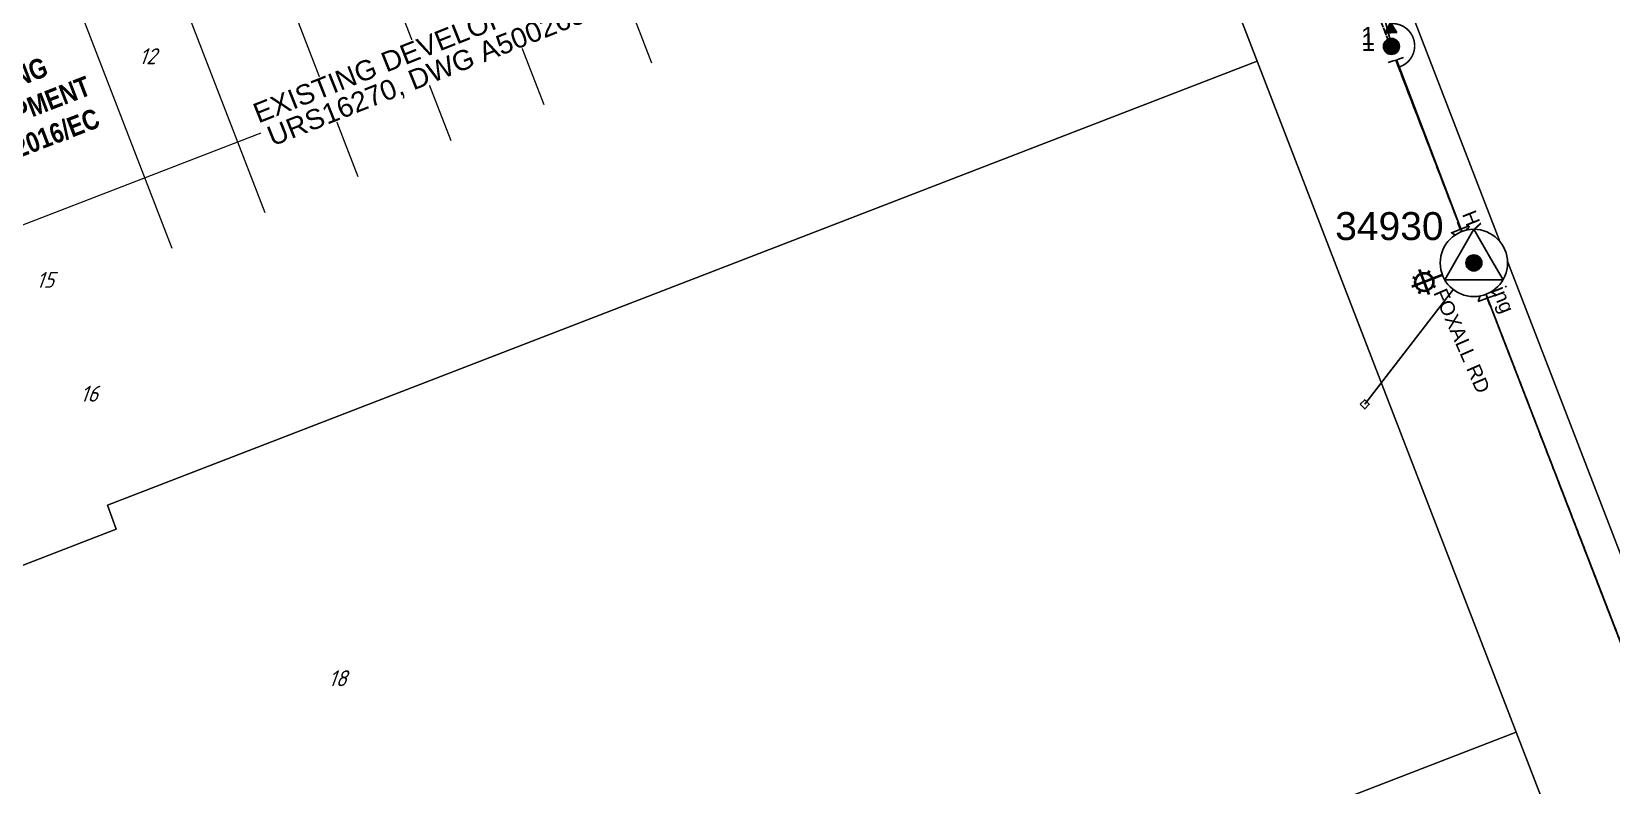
# Model space of a CAD drawing. Header units: metres. Extents: x 310412 to 311596, y 6269899 to 6270937.
# Drawn here: x 310817.1 to 311015.2, y 6270252.4 to 6270346.9 of the extents above; entities that cross this region are included whole.
import ezdxf
from ezdxf.enums import TextEntityAlignment as Align

# ---------------------------------------------------------------- set-up
doc = ezdxf.new("R2010")
doc.units = ezdxf.units.M
doc.linetypes.add('Cable Exist OH', pattern=[1, 1, 0])
doc.linetypes.add('Dash', pattern=[5, 3, -2])
doc.layers.get('0').update_dxf_attribs({"color": 6})
for name, color, linetype in [('_User D-STAGE', 253, 'Dash'), ('Equip_LV_EXT', 7, 'Continuous'), ('Equip_SP_HV_EXT', 7, 'Continuous'), ('Equip_SP_SL_EXT', 7, 'Continuous'), ('Mains_HV_EXT', 7, 'Continuous'), ('Mains_SL_EXT', 7, 'Continuous'), ('Notes', 7, 'Continuous'), ('Notes_HV_MISC', 7, 'Continuous'), ('Notes_LV_MISC', 7, 'Continuous'), ('Services_SP_EXT', 7, 'Continuous'), ('Span_SP_MISC', 7, 'Continuous'), ('Sub_SP_TR_HV_LV_EXT', 7, 'Continuous'), ('SupportsOH_SP_TR_HV_LV_SL_EXT', 7, 'Continuous')]:
    doc.layers.add(name, color=color, linetype=linetype)
doc.layers.add('_User E-LOT', color=7, linetype='Continuous', lineweight=0, true_color=0x969696)
for name, color, linetype, lineweight in [('Cadastre Developer_SP_EXT', 9, 'Continuous', 5), ('Cadastre Land Parcels_SP_EXT', 9, 'Continuous', 5), ('Cadastre Roads_SP_EXT', 9, 'Continuous', 5)]:
    doc.layers.add(name, color=color, linetype=linetype, lineweight=lineweight)
doc.styles.add('ARIAL', font='arial.ttf', dxfattribs={"height": 2})
doc.styles.add('ARIALBOLD', font='arialbd.ttf')
doc.styles.add('iecARIAL', font='arial.ttf', dxfattribs={"height": 2})
doc.styles.add('ISOCP ITALIC', font='isocp.shx', dxfattribs={"oblique": 20})
doc.styles.add('POLE_LABEL', font='arial.ttf')
doc.styles.get("Standard").update_dxf_attribs({"font": 'arial.ttf'})
doc.linetypes.add('Cable E UG', pattern='A,6,-0.5,["E",Standard,S=1.7,R=0,X=0.5,Y=-1],-2.9', length=9.4)

# ---------------------------------------------------------------- blocks, each defined once
blk = doc.blocks.new('SUB_POLE_EXT')
blk.add_wipeout([(0, 4.22), (0.42, 4.2), (0.83, 4.14), (1.21, 4.05), (1.62, 3.9), (1.99, 3.72), (2.35, 3.51), (2.68, 3.26), (2.99, 2.99), (3.28, 2.66), (3.52, 2.34), (3.76, 1.92), (3.9, 1.62), (4.04, 1.23), (4.18, 0.63), (4.22, 0), (4.18, -0.61), (4.06, -1.15), (3.9, -1.62), (3.58, -2.24), (3.22, -2.73), (2.97, -3.01), (2.68, -3.26), (2.36, -3.5), (2, -3.72), (1.64, -3.89), (1.25, -4.03), (0.82, -4.14), (0.42, -4.2), (0, -4.22), (-0.41, -4.2), (-0.8, -4.15), (-1.21, -4.05), (-1.62, -3.9), (-1.99, -3.73), (-2.35, -3.51), (-2.68, -3.26), (-2.96, -3.02), (-3.23, -2.72), (-3.51, -2.35), (-3.71, -2.01), (-3.91, -1.6), (-4.05, -1.21), (-4.16, -0.76), (-4.22, -0.14), (-4.21, 0.39), (-4.14, 0.83), (-4.03, 1.27), (-3.9, 1.63), (-3.71, 2.02), (-3.5, 2.37), (-3.28, 2.67), (-2.99, 2.99), (-2.68, 3.27), (-2.33, 3.52), (-1.98, 3.73), (-1.63, 3.9), (-1.2, 4.05), (-0.78, 4.15), (-0.4, 4.21)])
blk.add_line((2.16, 0.48), (2.16, 0.48, 0))
blk.add_lwpolyline([(-4.22, 0, 1), (4.22, 0, 1)], format="xyb", close=True)
blk.add_lwpolyline([(2.14, 0.52), (0, 4.22), (-3.66, -2.11), (3.66, -2.11)], close=True)
for tag, height, flags, p in [('ASSET_NUM', 3.5, 8, (2, 2)), ('STREET_CODE', 0.2, 9, (1.5, 0)), ('CONSTRUCTED_VOLTAGE', 0.2, 9, (1.5, -0.2)), ('OPERATING_VOLTAGE', 0.2, 9, (1.5, -0.6)), ('OPERATED_BY', 0.2, 9, (1.5, -0.8)), ('ORIENTATION', 0.2, 9, (1.5, -1.2)), ('OWNED_BY', 0.2, 9, (1.5, -1.4)), ('SECONDARY_VOLTAGE', 0.2, 9, (1.5, -1.6)), ('STATE', 0.2, 9, (1.5, -1.8)), ('SUBSTATION_TYPE', 0.2, 9, (1.5, -2)), ('NO_PHASES', 0.2, 9, (1.5, -0.4)), ('MAINTAINED_BY', 0.2, 9, (1.5, -1)), ('STREETNAME', 0.2, 9, (1.5, -2.8)), ('SUBURB', 0.2, 9, (1.5, -3)), ('Z', 0.2, 1, (1.5, -3.4)), ('USAGE', 0.2, 9, (1.5, -2.2)), ('LEGEND', 0.2, 9, (1.5, -2.4)), ('LOCATION', 0.2, 9, (1.5, -2.6)), ('NOTES', 0.2, 9, (1.5, -3.2))]:
    blk.add_attdef(tag, text='', height=height, dxfattribs=dict(flags=flags)).set_placement(p, align=Align.MIDDLE_LEFT)
blk = doc.blocks.new('LV_OH_LINKS_DISTFUSE_EXT')
for p, q in [((0, 0), (0.96, 0)), ((3.84, 0), (4.8, 0))]:
    blk.add_line(p, q)
blk.add_lwpolyline([(3.84, -1.2), (3.84, 1.2), (0.96, -1.2), (0.96, 1.2)], close=True)
at = {"flags": 9}
for tag, p in [('ACTUAL_STATUS', (0, 0)), ('CONSTRUCTED_VOLTAGE', (0, -0.2)), ('OPERATING_VOLTAGE', (0, -0.6)), ('ORIENTATION', (0, -0.8)), ('OWNED_BY', (0, -1)), ('STATE', (0, -1.2)), ('SWITCH_TYPE', (0, -1.4)), ('NO_PHASES', (0, -0.4)), ('USAGE', (0, -1.6)), ('NOTES', (0, -1.8))]:
    blk.add_attdef(tag, text='', height=0.2, dxfattribs=at).set_placement(p, align=Align.MIDDLE_LEFT)
at = {"flags": 1}
blk.add_attdef('Z', (0, 0), '', height=0.2, dxfattribs=at)
blk = doc.blocks.new('*U87')
at = {"lineweight": 40}
for p, q in [((0, 0), (-6.9, -2.67)), ((-6.19, -2.39), (-10.39, -4.02)), ((-10.18, -2.37), (-9.66, -2.6)), ((-7.48, -5.3), (-9.1, -1.11)), ((-7.46, -1.32), (-7.68, -1.83)), ((-9.13, -5.09), (-8.9, -4.58)), ((-6.41, -4.04), (-6.92, -3.81))]:
    blk.add_line(p, q, dxfattribs=at)
blk.add_circle((-8.29, -3.2), 1.5, dxfattribs=at)
at = {"style": 'iecARIAL', "flags": 9}
blk.add_attdef('ASSET_NUM', (1.5, 1.5), '', height=2.5, dxfattribs=at)
for tag, p, height, flags in [('OPERATING_VOLTAGE', (0.98, -1.65), 0.2, 9), ('ORIENTATION', (0.98, -1.85), 0.2, 9), ('OWNED_BY', (0.98, -2.05), 0.2, 9), ('STATE', (0.98, -2.25), 0.2, 9), ('CONSTRUCTED_VOLTAGE', (0.98, -0.65), 0.2, 9), ('CONTROL_TYPE', (0.98, -0.85), 0.2, 9), ('LANTERN_PURPOSE', (0.98, -1.05), 0.2, 9), ('LANTERN_TYPE', (0.98, -1.25), 0.2, 9), ('NO_PHASES', (0.98, -1.45), 0.2, 9), ('USAGE', (0.98, -2.45), 0.2, 9), ('CEXIST', (0.98, -2.65), 0.2, 9), ('LNUMBER', (2.18, -3.25), 2.5, 8), ('CNEW', (0.98, -2.85), 0.2, 9), ('CNUMBER', (0.98, -3.05), 0.2, 9), ('CREMOVE', (0.98, -3.25), 0.2, 9), ('CREPLACE', (0.98, -3.45), 0.2, 9), ('LKINGHEIGHT', (0.98, -3.65), 0.2, 9), ('LBRACKET', (0.98, -3.85), 0.2, 9), ('LBRACKETVOCAB', (0.98, -4.05), 0.2, 9), ('LCATEGORY', (0.98, -4.25), 0.2, 9), ('LCHARGE1', (0.98, -4.45), 0.2, 9), ('LCHARGE1PERCENT', (0.98, -4.65), 0.2, 9), ('LCHARGE2', (0.98, -4.85), 0.2, 9), ('LCHARGE2PERCENT', (0.98, -5.05), 0.2, 9), ('LCHARGE3', (0.98, -5.25), 0.2, 9), ('LCHARGE3PERCENT', (0.98, -5.45), 0.2, 9), ('LEXIST', (0.98, -5.65), 0.2, 9), ('LLAMP', (0.98, -5.85), 0.2, 9), ('LLAMPVOCAB', (0.98, -6.05), 0.2, 9), ('LMAST', (0.98, -6.25), 0.2, 9), ('LMASTVOCAB', (0.98, -6.45), 0.2, 9), ('LNEW', (0.98, -6.65), 0.2, 9), ('LANTNUMBER', (0.98, -6.85), 0.2, 9), ('LOUTREACH', (0.98, -7.25), 0.2, 9), ('LOUTREACHVOCAB', (0.98, -7.45), 0.2, 9), ('LRATECODE', (0.98, -7.65), 0.2, 9), ('LREMOVE', (0.98, -7.85), 0.2, 9), ('LREPLACE', (0.98, -8.05), 0.2, 9), ('STREETNAME', (0.98, -9.25), 0.2, 9), ('SUBURB', (0.98, -9.45), 0.2, 1), ('LTYPE', (0.98, -8.25), 0.2, 9), ('LTYPEVOCAB', (0.98, -8.45), 0.2, 9), ('LEGEND', (0.98, -8.65), 0.2, 9), ('LOCATION', (0.98, -8.85), 0.2, 9), ('NOTES', (0.98, -9.05), 0.2, 9)]:
    blk.add_attdef(tag, p, '', height=height, dxfattribs=dict(flags=flags))
blk = doc.blocks.new('CCP_EXT')
at = {"flags": 9}
for tag, p in [('STATE', (0, -1.8)), ('NOTES', (0, -2))]:
    blk.add_attdef(tag, text='', height=0.2, dxfattribs=at).set_placement(p, align=Align.MIDDLE_LEFT)
blk.add_wipeout([(0, 0.57), (0.57, 0), (0, -0.57), (-0.57, 0)])
blk.add_lwpolyline([(-0.57, 0), (0, 0.57), (0.57, 0), (0, -0.57), (-0.57, 0)])
at = {"flags": 1}
blk.add_attdef('Z', (0, 0), '', height=0.2, dxfattribs=at)
at = {"flags": 9}
for tag, p in [('CCP_TYPE', (0, 0)), ('CONSTRUCTED_VOLTAGE', (0, -0.2)), ('OPERATING_VOLTAGE', (0, -0.6)), ('ORIENTATION', (0, -0.8)), ('OWNED_BY', (0, -1)), ('NO_PHASES', (0, -0.4)), ('USAGE', (0, -1.2)), ('LEGEND', (0, -1.4)), ('LIFE_SUPPORT', (0, -1.6))]:
    blk.add_attdef(tag, text='', height=0.2, dxfattribs=at).set_placement(p, align=Align.MIDDLE_LEFT)
blk = doc.blocks.new('POLE_EXT')
blk.add_hatch(color=256).paths.add_polyline_path([(-1, 0, 1), (1, 0, 1)])
blk.add_lwpolyline([(-1, 0, 1), (1, 0, 1)], format="xyb", close=True)
for tag, height, flags, p in [('pNumber', 2.5, 8, (-17.84, 2.07)), ('OWNED_BY', 0.2, 9, (1.35, -0.4)), ('SPECIAL_USE', 0.2, 9, (1.35, -0.8)), ('STATE', 0.2, 9, (1.35, -1)), ('cLV', 0.2, 9, (1.35, -1.4)), ('hDepth', 0.2, 9, (1.35, -1.6)), ('hDia', 0.2, 9, (1.35, -1.8)), ('cHV', 0.2, 9, (1.35, -2)), ('PARENT', 0.2, 9, (1.35, -0.6)), ('USAGE', 0.2, 9, (1.35, -1.2)), ('cLinedev', 0.2, 9, (1.35, -3.4)), ('pExisting', 0.2, 9, (1.35, -3.8)), ('LBRACKET', 0.2, 9, (1.35, -2.2)), ('LExisting', 0.2, 9, (1.35, -2.4)), ('LANTNUMBER', 0.2, 9, (1.35, -2.6)), ('LOther', 0.2, 9, (1.35, -2.8)), ('LRemove', 0.2, 9, (1.35, -3)), ('LEGEND', 0.2, 9, (1.35, -3.2)), ('LOCATION', 0.2, 9, (1.35, -3.6)), ('PFNUMBER', 0.2, 9, (1.35, -4)), ('pFooting', 0.2, 9, (1.35, -4.4)), ('pNew', 0.2, 9, (1.35, -4.6)), ('pRelocate', 0.2, 9, (1.35, -5)), ('pRemove', 0.2, 9, (1.35, -5.2)), ('pReplace', 0.2, 9, (1.35, -5.4)), ('pStay', 0.2, 9, (1.35, -5.6)), ('pType', 0.2, 9, (1.35, -5.8)), ('cspan', 0.2, 9, (1.35, -6)), ('NEWPFNUMBER', 0.2, 9, (1.35, -4.2)), ('STREETNAME', 0.2, 9, (1.35, -6.2)), ('SUBURB', 0.2, 9, (1.35, -6.4)), ('OPERATED_BY', 0.2, 9, (1.36, -7.01)), ('NOTES', 0.2, 9, (1.35, -6.6)), ('MAINTAINED_BY', 0.2, 9, (1.36, -6.81))]:
    blk.add_attdef(tag, text='', height=height, dxfattribs=dict(flags=flags)).set_placement(p, align=Align.MIDDLE_LEFT)
at = {"style": 'POLE_LABEL', "oblique": 15, "flags": 9}
blk.add_attdef('ASSET_NUM', text='', height=2, dxfattribs=at).set_placement((2, 2), align=Align.MIDDLE_LEFT)
at = {"style": 'POLE_LABEL', "flags": 9}
for tag, p in [('STRUCTURE_PLANT_NUMBER', (1.35, 0.03)), ('STREET_CODE', (1.35, -0.2))]:
    blk.add_attdef(tag, text='', height=0.2, dxfattribs=at).set_placement(p, align=Align.MIDDLE_LEFT)
at = {"flags": 1}
blk.add_attdef('Z', (1.35, -7.33), '', height=0.2, dxfattribs=at)
blk = doc.blocks.new('A$C64462609')
at = {"layer": '_User E-LOT', "lineweight": 0}
for p, q in [((310894.88, 6270342.96), (310880.43, 6270380.37)), ((310957.8, 6270377.46), (310805.32, 6270318.56)), ((310881.35, 6270337.73), (310866.9, 6270375.14)), ((310869.69, 6270333.23), (310855.24, 6270370.64)), ((310858.03, 6270328.72), (310843.58, 6270366.14)), ((310846.37, 6270324.22), (310831.92, 6270361.63)), ((310834.71, 6270319.72), (310820.26, 6270357.13))]:
    blk.add_line(p, q, dxfattribs=at)
at = {"layer": '_User D-STAGE', "insert": (310812.04, 6270341.35), "char_height": 2.5, "attachment_point": 1, "rotation": 21.0446, "style": 'ARIALBOLD', "bg_fill": 3, "box_fill_scale": 1.2, "bg_fill_color": 256, "bg_fill_transparency": 0}
blk.add_mtext('\\pi-6.4922;{\\fArial Narrow|b1|i0|c0|p34;\\C251;EXISTING \\P\\pi-10.766;DEVELOPMENT\\P\\pi-10.364;CC: 34/2016/EC}', dxfattribs=at)
blk = doc.blocks.new('UGOH_EXT')
blk.add_hatch(color=256).paths.add_polyline_path([(-0.75, 1.7), (0.75, 1.7), (0, 3)])
for p, q in [((0, 3), (-0.75, 1.7)), ((0.75, 1.7), (0, 3)), ((-0.75, 1.7), (0.75, 1.7))]:
    blk.add_line(p, q)
for tag, flags, p in [('CONSTRUCTED_VOLTAGE', 9, (1.5, 0)), ('ACTUAL_STATUS', 9, (1.5, -1.6)), ('OPERATING_VOLTAGE', 9, (1.5, -0.2)), ('ORIENTATION', 9, (1.5, -0.4)), ('STATE', 9, (1.5, -0.6)), ('OWNED_BY', 9, (1.5, -1)), ('OPERATED_BY', 9, (1.5, -1.2)), ('TYPE', 1, (1.5, -2)), ('USAGE', 9, (1.5, -0.8)), ('MAINTAINED_BY', 9, (1.5, -1.4)), ('NUMBER_OF_PHASES', 9, (1.5, -1.8))]:
    blk.add_attdef(tag, text='', height=0.2, dxfattribs=dict(flags=flags)).set_placement(p, align=Align.MIDDLE_LEFT)
blk = doc.blocks.new('HV_End Shackle_EXT')
for tag, flags, p in [('CONNECTOR_TYPE', 9, (1.5, 0)), ('CONSTRUCTED_VOLTAGE', 9, (1.5, -0.2)), ('OPERATING_VOLTAGE', 9, (1.5, -0.6)), ('ORIENTATION', 9, (1.5, -0.8)), ('OWNED_BY', 9, (1.5, -1)), ('OPERATED_BY', 9, (1.5, -1.2)), ('STATE', 9, (1.5, -1.6)), ('NO_PHASES', 9, (1.5, -0.4)), ('MAINTAINED_BY', 9, (1.5, -1.4)), ('USAGE', 9, (1.5, -1.8)), ('NOTES', 9, (1.5, -2)), ('Z', 1, (1.5, -2.2))]:
    blk.add_attdef(tag, text='', height=0.2, dxfattribs=dict(flags=flags)).set_placement(p, align=Align.MIDDLE_LEFT)
blk.add_wipeout([(-0.25, 0), (-0.25, 1.81), (0.25, 1.82), (0.25, 0)])
blk.add_line((1, 1.81), (-1, 1.81))

msp = doc.modelspace()

# ---------------------------------------------------------------- linework, layer by layer
at = {"layer": 'Mains_SL_EXT', "linetype": 'Cable Exist OH'}
msp.add_lwpolyline([(310997.96, 6270317.93), (311022.16, 6270255.38), (311037.6, 6270215.4)], dxfattribs=at)
at = {"layer": 'Notes_HV_MISC', "linetype": 'Cable Exist OH', "const_width": 0.2}
for points in [[(310997.87, 6270318.16), (310987.48, 6270345.16)], [(311128.04, 6269981.22), (311085.83, 6270090.51), (310997.96, 6270317.93), (310997.87, 6270318.16)]]:
    msp.add_lwpolyline(points, dxfattribs=at)
at = {"layer": 'Notes_HV_MISC', "linetype": 'Cable E UG', "const_width": 0.2}
for points in [[(310997.9, 6270320.03), (310997.02, 6270322.26)], [(310998.22, 6270318.78), (310997.9, 6270320.03)]]:
    msp.add_lwpolyline(points, dxfattribs=at)
at = {"layer": 'Notes_LV_MISC', "linetype": 'Cable Exist OH'}
for points in [[(310997.96, 6270317.93), (310987.51, 6270345.07)], [(311037.6, 6270215.4), (311022.16, 6270255.38), (310997.96, 6270317.93)]]:
    msp.add_lwpolyline(points, dxfattribs=at)
at = {"layer": 'Span_SP_MISC', "flags": 128}
msp.add_lwpolyline([(310987.62, 6270345.07), (310997.96, 6270317.93), (311022.16, 6270255.38), (311037.6, 6270215.4)], dxfattribs=at)

# ---------------------------------------------------------------- block references
at = {"layer": 'Equip_LV_EXT'}
for p, rotation in [((310997.65, 6270318.58), 111.3491302589742), ((310998.23, 6270317.09), 291.349130258974)]:
    msp.add_blockref('LV_OH_LINKS_DISTFUSE_EXT', p, dxfattribs=dict(at, rotation=rotation))
at = {"layer": 'Equip_SP_HV_EXT', "rotation": 2.059375395780701}
msp.add_blockref('UGOH_EXT', (310987.62, 6270345.07), dxfattribs=at)
at = {"layer": 'Equip_SP_SL_EXT', "xscale": 0.75, "yscale": 0.75, "zscale": 0.75}
msp.add_blockref('*U87', (310997.96, 6270317.93), dxfattribs=at)
at = {"layer": 'Notes'}
msp.add_blockref('A$C64462609', (0, 0), dxfattribs=at)

# ---------------------------------------------------------------- texts
at = {"layer": 'Cadastre Roads_SP_EXT'}
msp.add_text('FOXALL RD', height=1.8, rotation=293.505, dxfattribs=at).set_placement((310992.84, 6270314.21))
at = {"layer": 'Mains_HV_EXT'}
msp.add_text('HV Earthing', height=1.8, rotation=291.5713, dxfattribs=at).set_placement((310996.45, 6270324.06))

# ---------------------------------------------------------------- next in the draw order: linework, layer by layer
at = {"layer": 'Cadastre Land Parcels_SP_EXT', "linetype": 'Continuous'}
for points in [[(311128.81, 6270242.31), (311101.3, 6270313.66), (311155.56, 6270334.63), (311123.42, 6270417.94), (310984.38, 6270364.28), (311042.43, 6270213.9), (311048.37, 6270211.28), (311128.81, 6270242.31)], [(310970.77, 6270343.22), (310942.8, 6270415.67), (310703.87, 6270323.38), (310732.66, 6270248.95), (310733.05, 6270247.97), (310827.71, 6270284.55), (310826.61, 6270287.56), (310970.77, 6270343.22)], [(310764.38, 6270166.81), (311003.27, 6270259.12), (310970.77, 6270343.22), (310826.61, 6270287.56), (310827.71, 6270284.55), (310733.05, 6270247.97), (310764.38, 6270166.81)], [(310824.86, 6270010.23), (311063.78, 6270102.53), (311034.14, 6270179.24), (311023.13, 6270207.74), (311003.27, 6270259.12), (310764.38, 6270166.81), (310791.81, 6270095.77), (310824.86, 6270010.23)]]:
    msp.add_lwpolyline(points, close=True, dxfattribs=at)
at = {"layer": 'Mains_SL_EXT', "linetype": 'Cable Exist OH'}
msp.add_lwpolyline([(310956.81, 6270424.25), (310977.53, 6270371.02), (310997.96, 6270317.93)], dxfattribs=at)
at = {"layer": 'Services_SP_EXT'}
msp.add_lwpolyline([(310972.73, 6270402.14), (310987.54, 6270345.55)], dxfattribs=at)

# ---------------------------------------------------------------- next in the draw order: texts
at = {"layer": 'Cadastre Developer_SP_EXT', "style": 'ISOCP ITALIC', "oblique": 20}
for s, p in [('12', (310830.54, 6270342.84)), ('15', (310817.66, 6270314.81)), ('16', (310823.18, 6270300.54))]:
    msp.add_text(s, height=2, dxfattribs=at).set_placement(p)
at = {"layer": 'Cadastre Land Parcels_SP_EXT', "style": 'ISOCP ITALIC', "oblique": 20}
msp.add_text('18', height=2, dxfattribs=at).set_placement((310854.3, 6270264.87))

# ---------------------------------------------------------------- next in the draw order: block references
at = {"layer": 'Services_SP_EXT'}
msp.add_blockref('CCP_EXT', (310984.28, 6270300.21), dxfattribs=at)

# ---------------------------------------------------------------- next in the draw order: texts
at = {"layer": 'Notes', "insert": (310866.05, 6270342.86), "char_height": 2.5, "attachment_point": 5, "rotation": 21.6752, "line_spacing_factor": 0.8, "style": 'ARIAL', "bg_fill": 3, "box_fill_scale": 1.05, "bg_fill_color": 256, "bg_fill_transparency": 0}
msp.add_mtext('EXISTING DEVELOPMENT\\PURS16270, DWG A500265', dxfattribs=at)

# ---------------------------------------------------------------- next in the draw order: linework, layer by layer
at = {"layer": 'Cadastre Roads_SP_EXT', "linetype": 'Continuous'}
msp.add_lwpolyline([(311034.3, 6270211.3), (311042.43, 6270213.9), (310984.38, 6270364.28), (310983.46, 6270366.66), (310987.49, 6270368.27), (310982.02, 6270370.39), (310978.05, 6270380.66), (310972.65, 6270394.66), (310963.29, 6270418.93), (310942.8, 6270415.67), (310970.77, 6270343.22), (311003.27, 6270259.12), (311023.13, 6270207.74), (311034.3, 6270211.3)], close=True, dxfattribs=at)
at = {"layer": 'Services_SP_EXT'}
msp.add_lwpolyline([(310984.28, 6270300.21), (310997.96, 6270317.93)], dxfattribs=at)

# ---------------------------------------------------------------- next in the draw order: block references
at = {"layer": 'Equip_SP_HV_EXT', "rotation": 198.1347021743925}
msp.add_blockref('HV_End Shackle_EXT', (310987.62, 6270345.07), dxfattribs=at)
at = {"layer": 'Sub_SP_TR_HV_LV_EXT'}
ref = msp.add_blockref('SUB_POLE_EXT', (310997.96, 6270317.93), dxfattribs=at)
ref.add_attrib('ASSET_NUM', '34930', dxfattribs={"layer": '0', "height": 3.5}).set_placement((310980.57, 6270322.55), align=Align.MIDDLE_LEFT)

# ---------------------------------------------------------------- next in the draw order: linework, layer by layer
at = {"layer": 'Notes_HV_MISC', "linetype": 'Continuous', "const_width": 0.2, "flags": 128}
msp.add_lwpolyline([(310988.52, 6270342.47, 0.908016), (310987.51, 6270347.92)], format="xyb", dxfattribs=at)

# ---------------------------------------------------------------- next in the draw order: block references
at = {"layer": 'Notes_HV_MISC'}
ref = msp.add_blockref('POLE_EXT', (310987.62, 6270345.07), dxfattribs=at)
ref.add_attrib('pNumber', '1', dxfattribs={"layer": '0', "height": 2.25}).set_placement((310983.8, 6270346.39), align=Align.MIDDLE_LEFT)
msp.add_blockref('POLE_EXT', (310997.96, 6270317.93), dxfattribs=at)
at = {"layer": 'SupportsOH_SP_TR_HV_LV_SL_EXT'}
ref = msp.add_blockref('POLE_EXT', (310987.62, 6270345.07), dxfattribs=at)
ref.add_attrib('pNumber', '1', dxfattribs={"layer": '0', "height": 2.25}).set_placement((310983.84, 6270345.64), align=Align.MIDDLE_LEFT)
msp.add_blockref('POLE_EXT', (310997.96, 6270317.93), dxfattribs=at)

doc.saveas('drawing.dxf')
